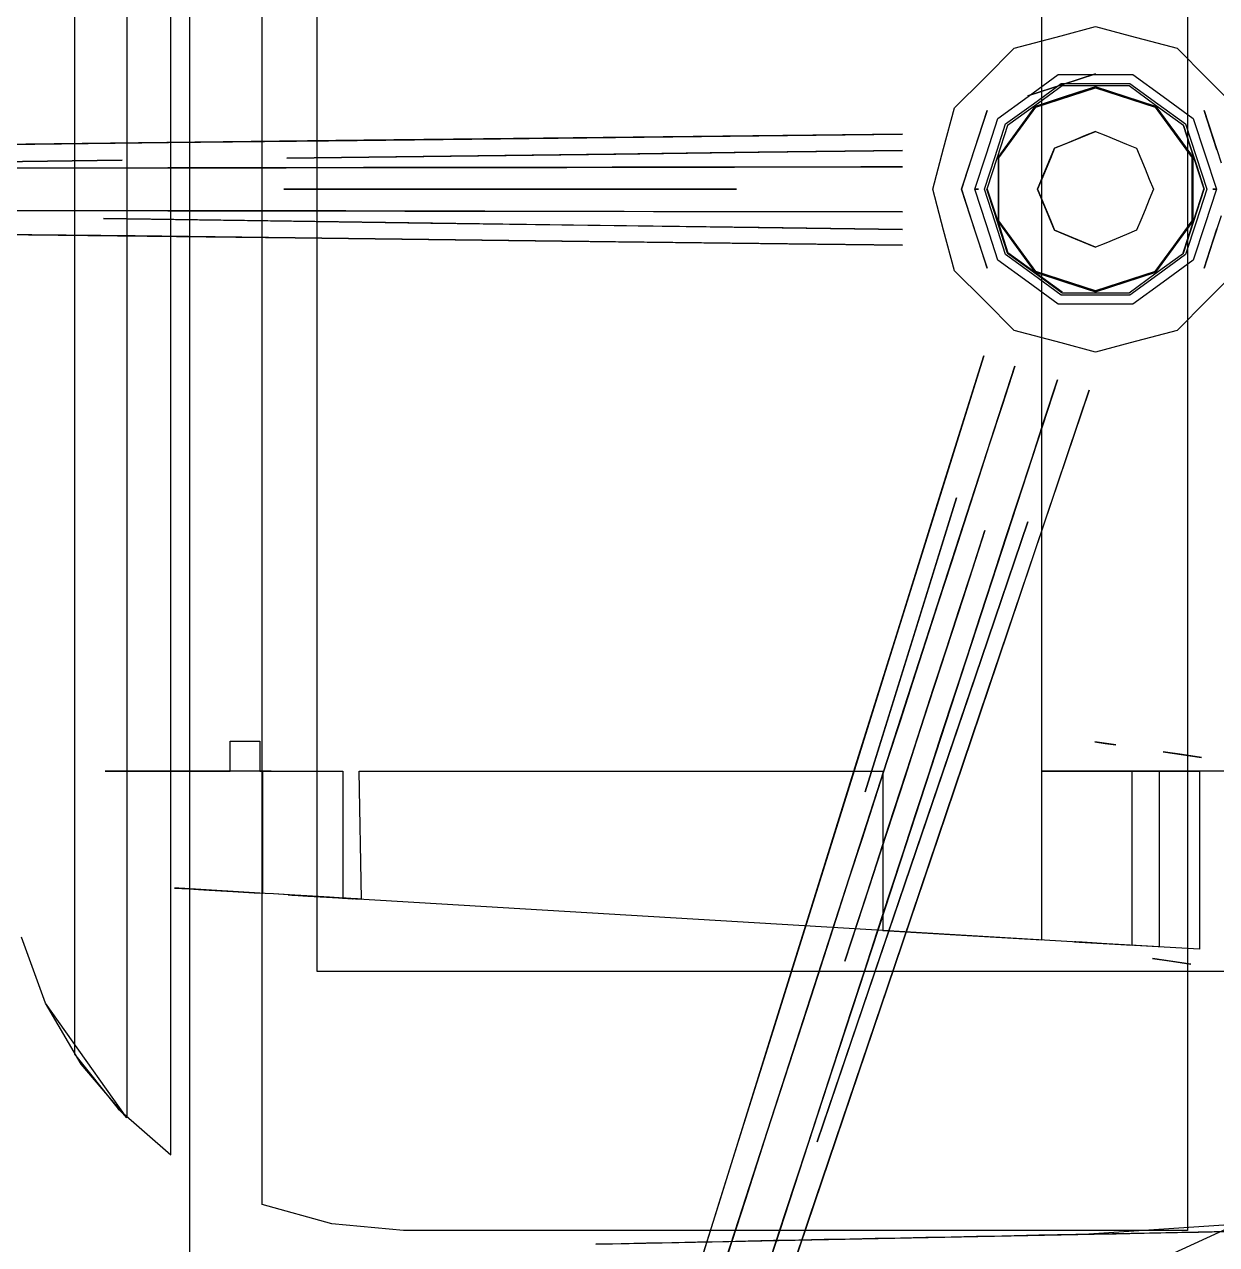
# Model space of a CAD drawing. Extents: x -28.2 to 24.3, y -24.8 to 12.4.
# Drawn here: x 6.4941 to 6.7804, y -4.8775 to -4.5845 of the extents above; entities that cross this region are included whole.
import ezdxf

# ---------------------------------------------------------------- set-up
doc = ezdxf.new("R2010")
doc.units = 0
doc.layers.add('FURNISHINGELEMENT', color=8, linetype='Continuous')

msp = doc.modelspace()

# ---------------------------------------------------------------- linework, layer by layer
at = {"layer": 'FURNISHINGELEMENT'}
for p, q in [((6.53384, -5.27408, 1.06), (6.53384, -3.77408, 1.06)), ((6.77338, -4.37408, 0.75345), (6.77338, -4.87408, 0.75345)), ((6.55121, -4.86781, 0.76509), (6.55121, -4.38035, 0.76509)), ((6.52931, -4.85594, 0.72178), (6.52931, -4.39222, 0.72178)), ((6.51874, -4.40115, 0.76016), (6.51874, -4.84701, 0.76016)), ((6.51874, -4.40115, 0.76016), (6.51874, -4.84701, 0.76016)), ((6.50611, -4.41638, 0.7155), (6.50611, -4.83178, 0.7155)), ((6.56443, -4.81188, 0.72343), (6.56443, -4.43625, 0.72343)), ((6.56443, -4.81188, 0.72343), (6.56443, -4.43625, 0.72343)), ((6.7384, -4.76383, 0.64022), (6.7384, -4.48438, 0.64022)), ((6.74305, -4.58719, 0.59041), (6.75134, -4.58497, 0.59041)), ((6.75134, -4.58497, 0.59041), (6.75963, -4.58719, 0.59041)), ((6.73179, -4.59021, 0.59041), (6.74305, -4.58719, 0.59041)), ((6.75963, -4.58719, 0.59041), (6.7709, -4.59021, 0.59041)), ((6.72463, -4.59737, 0.59041), (6.73179, -4.59021, 0.59041)), ((6.7709, -4.59021, 0.59041), (6.77805, -4.59737, 0.59041)), ((6.73513, -4.60177, 0.42756), (6.74238, -4.5965, 0.42756)), ((6.74238, -4.5965, 0.42756), (6.75134, -4.5965, 0.42756)), ((6.75134, -4.59637, 0.57418), (6.7432, -4.59902, 0.57418)), ((6.74393, -4.59878, 0.57418), (6.75134, -4.59637, 0.57418)), ((6.75134, -4.5965, 0.42756), (6.7603, -4.5965, 0.42756)), ((6.7603, -4.5965, 0.42756), (6.76755, -4.60177, 0.42756)), ((6.71747, -4.60453, 0.59041), (6.72463, -4.59737, 0.59041)), ((6.73506, -4.60166, 0.57418), (6.74393, -4.59878, 0.57418)), ((6.7432, -4.59902, 0.57418), (6.73506, -4.60166, 0.57418)), ((6.73642, -4.60354, 0.49876), (6.74309, -4.59869, 0.49876)), ((6.74328, -4.59926, 0.42756), (6.73675, -4.604, 0.42756)), ((6.73687, -4.60416, 0.49876), (6.75134, -4.59945, 0.49876)), ((6.75134, -4.59945, 0.5199), (6.73687, -4.60416, 0.5199)), ((6.75134, -4.59945, 0.5199), (6.73687, -4.60416, 0.5199)), ((6.73701, -4.60435, 0.561), (6.75134, -4.5997, 0.561)), ((6.74309, -4.59869, 0.49876), (6.75134, -4.59869, 0.49876)), ((6.75134, -4.59926, 0.42756), (6.74328, -4.59926, 0.42756)), ((6.7441, -4.6018, 0.5199), (6.75134, -4.59945, 0.5199)), ((6.75134, -4.59945, 0.49876), (6.74722, -4.60079, 0.49876)), ((6.75134, -4.59869, 0.49876), (6.75959, -4.59869, 0.49876)), ((6.75941, -4.59926, 0.42756), (6.75134, -4.59926, 0.42756)), ((6.76582, -4.60416, 0.5199), (6.75134, -4.59945, 0.5199)), ((6.75134, -4.5997, 0.561), (6.76568, -4.60435, 0.561)), ((6.76593, -4.604, 0.42756), (6.75941, -4.59926, 0.42756)), ((6.75959, -4.59869, 0.49876), (6.76627, -4.60354, 0.49876)), ((6.77805, -4.59737, 0.59041), (6.78521, -4.60453, 0.59041)), ((6.72788, -4.60704, 0.42756), (6.73513, -4.60177, 0.42756)), ((6.73687, -4.60416, 0.5199), (6.7441, -4.6018, 0.5199)), ((6.7431, -4.60213, 0.49876), (6.73687, -4.60416, 0.49876)), ((6.74722, -4.60079, 0.49876), (6.7431, -4.60213, 0.49876)), ((6.76755, -4.60177, 0.42756), (6.7748, -4.60704, 0.42756)), ((6.71486, -4.6143, 0.59041), (6.71747, -4.60453, 0.59041)), ((6.7253, -4.60516, 0.44873), (6.72222, -4.61462, 0.44873)), ((6.72329, -4.61135, 0.44873), (6.7253, -4.60516, 0.44873)), ((6.72792, -4.61647, 0.49876), (6.73687, -4.60416, 0.49876)), ((6.73687, -4.60416, 0.5199), (6.72792, -4.61647, 0.5199)), ((6.72815, -4.61655, 0.561), (6.73701, -4.60435, 0.561)), ((6.72974, -4.60839, 0.49876), (6.73642, -4.60354, 0.49876)), ((6.73675, -4.604, 0.42756), (6.73023, -4.60874, 0.42756)), ((6.73687, -4.60416, 0.49876), (6.73239, -4.61031, 0.49876)), ((6.76568, -4.60435, 0.561), (6.77454, -4.61655, 0.561)), ((6.76582, -4.60416, 0.5199), (6.77029, -4.61031, 0.5199)), ((6.77477, -4.61647, 0.5199), (6.76582, -4.60416, 0.5199)), ((6.77477, -4.61647, 0.5199), (6.76582, -4.60416, 0.5199)), ((6.77246, -4.60874, 0.42756), (6.76593, -4.604, 0.42756)), ((6.76627, -4.60354, 0.49876), (6.77294, -4.60839, 0.49876)), ((6.78046, -4.61462, 0.44873), (6.77739, -4.60516, 0.44873)), ((6.77739, -4.60516, 0.44873), (6.7794, -4.61135, 0.44873)), ((6.72511, -4.61556, 0.42756), (6.72788, -4.60704, 0.42756)), ((6.72719, -4.61623, 0.49876), (6.72974, -4.60839, 0.49876)), ((6.77294, -4.60839, 0.49876), (6.77549, -4.61623, 0.49876)), ((6.7748, -4.60704, 0.42756), (6.77757, -4.61556, 0.42756)), ((6.63604, -4.61163, 0.44736), (6.67049, -4.61123, 0.4559)), ((6.70494, -4.61084, 0.46445), (6.64028, -4.61158, 0.44841)), ((6.67049, -4.61123, 0.4559), (6.70494, -4.61084, 0.46445)), ((6.72122, -4.61771, 0.44873), (6.72329, -4.61135, 0.44873)), ((6.73023, -4.60874, 0.42756), (6.72774, -4.61641, 0.42756)), ((6.73239, -4.61031, 0.49876), (6.72792, -4.61647, 0.49876)), ((6.7415, -4.61423, 0.5199), (6.75134, -4.61016, 0.5199)), ((6.74888, -4.61118, 0.5199), (6.74642, -4.6122, 0.5199)), ((6.74778, -4.61163, 0.5599), (6.75134, -4.61016, 0.5599)), ((6.75134, -4.61016, 0.5199), (6.74888, -4.61118, 0.5199)), ((6.75134, -4.61016, 0.5599), (6.7538, -4.61118, 0.5599)), ((6.7538, -4.61118, 0.5599), (6.75627, -4.6122, 0.5599)), ((6.77029, -4.61031, 0.5199), (6.77477, -4.61647, 0.5199)), ((6.77495, -4.61641, 0.44385), (6.77246, -4.60874, 0.44385)), ((6.77246, -4.60874, 0.44385), (6.774, -4.61349, 0.44385)), ((6.77495, -4.61641, 0.42756), (6.77246, -4.60874, 0.42756)), ((6.7794, -4.61135, 0.44873), (6.78147, -4.61771, 0.44873)), ((6.49448, -4.61324, 0.41225), (6.45391, -4.6137, 0.40219)), ((6.49024, -4.61329, 0.4112), (6.52869, -4.61285, 0.42073)), ((6.53505, -4.61278, 0.42231), (6.49448, -4.61324, 0.41225)), ((6.52869, -4.61285, 0.42073), (6.56714, -4.61241, 0.43027)), ((6.57562, -4.61231, 0.43237), (6.53505, -4.61278, 0.42231)), ((6.56714, -4.61241, 0.43027), (6.60159, -4.61202, 0.43881)), ((6.64028, -4.61158, 0.44841), (6.57562, -4.61231, 0.43237)), ((6.60159, -4.61202, 0.43881), (6.63604, -4.61163, 0.44736)), ((6.71224, -4.62408, 0.59041), (6.71486, -4.6143, 0.59041)), ((6.73742, -4.62408, 0.5199), (6.7415, -4.61423, 0.5199)), ((6.7415, -4.61423, 0.5199), (6.74048, -4.6167, 0.5199)), ((6.74048, -4.6167, 0.5599), (6.7415, -4.61423, 0.5599)), ((6.7415, -4.61423, 0.5599), (6.74464, -4.61293, 0.5599)), ((6.74396, -4.61321, 0.5199), (6.7415, -4.61423, 0.5199)), ((6.74642, -4.6122, 0.5199), (6.74396, -4.61321, 0.5199)), ((6.74464, -4.61293, 0.5599), (6.74778, -4.61163, 0.5599)), ((6.75627, -4.6122, 0.5599), (6.75873, -4.61321, 0.5599)), ((6.75873, -4.61321, 0.5599), (6.76119, -4.61423, 0.5599)), ((6.76119, -4.61423, 0.5599), (6.76221, -4.6167, 0.5599)), ((6.774, -4.61349, 0.44385), (6.77555, -4.61825, 0.44385)), ((6.47808, -4.61761, 0.39477), (6.5176, -4.61711, 0.40371)), ((6.5176, -4.61711, 0.40371), (6.47852, -4.6176, 0.39487)), ((6.5964, -4.61612, 0.42154), (6.55711, -4.61661, 0.41265)), ((6.55711, -4.61661, 0.41265), (6.59662, -4.61612, 0.42159)), ((6.63569, -4.61563, 0.43043), (6.5964, -4.61612, 0.42154)), ((6.59662, -4.61612, 0.42159), (6.63613, -4.61562, 0.43053)), ((6.67032, -4.61519, 0.43827), (6.63569, -4.61563, 0.43043)), ((6.63613, -4.61562, 0.43053), (6.67054, -4.61519, 0.43832)), ((6.70494, -4.61476, 0.4461), (6.67032, -4.61519, 0.43827)), ((6.67054, -4.61519, 0.43832), (6.70494, -4.61476, 0.4461)), ((6.72222, -4.61462, 0.44873), (6.71915, -4.62408, 0.44873)), ((6.72234, -4.62408, 0.42756), (6.72511, -4.61556, 0.42756)), ((6.72464, -4.62408, 0.49876), (6.72719, -4.61623, 0.49876)), ((6.72774, -4.61641, 0.42756), (6.72524, -4.62408, 0.42756)), ((6.72792, -4.61647, 0.5199), (6.72792, -4.63169, 0.5199)), ((6.72815, -4.63162, 0.561), (6.72815, -4.61655, 0.561)), ((6.74048, -4.6167, 0.5199), (6.73946, -4.61916, 0.5199)), ((6.73946, -4.61916, 0.5599), (6.74048, -4.6167, 0.5599)), ((6.76221, -4.6167, 0.5599), (6.76323, -4.61916, 0.5599)), ((6.77454, -4.61655, 0.561), (6.77454, -4.63162, 0.561)), ((6.77454, -4.62408, 0.561), (6.77454, -4.61655, 0.561)), ((6.77454, -4.61655, 0.561), (6.77454, -4.63162, 0.561)), ((6.77477, -4.63169, 0.5199), (6.77477, -4.61647, 0.5199)), ((6.77744, -4.62408, 0.44385), (6.77495, -4.61641, 0.44385)), ((6.77744, -4.62408, 0.42756), (6.77495, -4.61641, 0.42756)), ((6.77549, -4.61623, 0.49876), (6.77804, -4.62408, 0.49876)), ((6.77757, -4.61556, 0.42756), (6.78034, -4.62408, 0.42756)), ((6.49438, -4.61899, 0.43117), (6.4773, -4.61902, 0.42642)), ((6.48952, -4.619, 0.42982), (6.55694, -4.61891, 0.44853)), ((6.51147, -4.61897, 0.43591), (6.49438, -4.61899, 0.43117)), ((6.52856, -4.61895, 0.44065), (6.51147, -4.61897, 0.43591)), ((6.54565, -4.61892, 0.4454), (6.52856, -4.61895, 0.44065)), ((6.5556, -4.61891, 0.44816), (6.54565, -4.61892, 0.4454)), ((6.56556, -4.6189, 0.45093), (6.5556, -4.61891, 0.44816)), ((6.55694, -4.61891, 0.44853), (6.62437, -4.61882, 0.46725)), ((6.57552, -4.61888, 0.45369), (6.56556, -4.6189, 0.45093)), ((6.58547, -4.61887, 0.45645), (6.57552, -4.61888, 0.45369)), ((6.59543, -4.61885, 0.45922), (6.58547, -4.61887, 0.45645)), ((6.60538, -4.61884, 0.46198), (6.59543, -4.61885, 0.45922)), ((6.61534, -4.61883, 0.46474), (6.60538, -4.61884, 0.46198)), ((6.6253, -4.61881, 0.46751), (6.61534, -4.61883, 0.46474)), ((6.62437, -4.61882, 0.46725), (6.66466, -4.61876, 0.47843)), ((6.63525, -4.6188, 0.47027), (6.6253, -4.61881, 0.46751)), ((6.64521, -4.61879, 0.47303), (6.63525, -4.6188, 0.47027)), ((6.65516, -4.61877, 0.4758), (6.64521, -4.61879, 0.47303)), ((6.66512, -4.61876, 0.47856), (6.65516, -4.61877, 0.4758)), ((6.66466, -4.61876, 0.47843), (6.70494, -4.6187, 0.48962)), ((6.67508, -4.61875, 0.48132), (6.66512, -4.61876, 0.47856)), ((6.68503, -4.61873, 0.48409), (6.67508, -4.61875, 0.48132)), ((6.69499, -4.61872, 0.48685), (6.68503, -4.61873, 0.48409)), ((6.70494, -4.6187, 0.48962), (6.69499, -4.61872, 0.48685)), ((6.71915, -4.62408, 0.44873), (6.72122, -4.61771, 0.44873)), ((6.73946, -4.61916, 0.5199), (6.73844, -4.62162, 0.5199)), ((6.73844, -4.62162, 0.5599), (6.73946, -4.61916, 0.5599)), ((6.76323, -4.61916, 0.5599), (6.76425, -4.62162, 0.5599)), ((6.77555, -4.61825, 0.44385), (6.77744, -4.62408, 0.44385)), ((6.73844, -4.62162, 0.5199), (6.73742, -4.62408, 0.5199)), ((6.73742, -4.62408, 0.5599), (6.73844, -4.62162, 0.5599)), ((6.76425, -4.62162, 0.5599), (6.76527, -4.62408, 0.5599)), ((6.55639, -4.62408, 0.44851), (6.57362, -4.62408, 0.4533)), ((6.56567, -4.62408, 0.45109), (6.55639, -4.62408, 0.44851)), ((6.57496, -4.62408, 0.45368), (6.56567, -4.62408, 0.45109)), ((6.57362, -4.62408, 0.4533), (6.59085, -4.62408, 0.4581)), ((6.58424, -4.62408, 0.45626), (6.57496, -4.62408, 0.45368)), ((6.59353, -4.62408, 0.45885), (6.58424, -4.62408, 0.45626)), ((6.59085, -4.62408, 0.4581), (6.60808, -4.62408, 0.4629)), ((6.60281, -4.62408, 0.46143), (6.59353, -4.62408, 0.45885)), ((6.6121, -4.62408, 0.46402), (6.60281, -4.62408, 0.46143)), ((6.60808, -4.62408, 0.4629), (6.62531, -4.62408, 0.4677)), ((6.62138, -4.62408, 0.4666), (6.6121, -4.62408, 0.46402)), ((6.63067, -4.62408, 0.46919), (6.62138, -4.62408, 0.4666)), ((6.62531, -4.62408, 0.4677), (6.63527, -4.62408, 0.47047)), ((6.6479, -4.62408, 0.47398), (6.63067, -4.62408, 0.46919)), ((6.63527, -4.62408, 0.47047), (6.64522, -4.62408, 0.47324)), ((6.64522, -4.62408, 0.47324), (6.65517, -4.62408, 0.47601)), ((6.66513, -4.62408, 0.47878), (6.6479, -4.62408, 0.47398)), ((6.65517, -4.62408, 0.47601), (6.66513, -4.62408, 0.47878)), ((6.71486, -4.63386, 0.59041), (6.71224, -4.62408, 0.59041)), ((6.71915, -4.62408, 0.44873), (6.72222, -4.63354, 0.44873)), ((6.72122, -4.63045, 0.44873), (6.71915, -4.62408, 0.44873)), ((6.72511, -4.6326, 0.42756), (6.72234, -4.62408, 0.42756)), ((6.72234, -4.62408, 0.39405), (6.72288, -4.62408, 0.39277)), ((6.72322, -4.62408, 0.39193), (6.72234, -4.62408, 0.39405)), ((6.72288, -4.62408, 0.39277), (6.72322, -4.62408, 0.39193)), ((6.72719, -4.63193, 0.49876), (6.72464, -4.62408, 0.49876)), ((6.72714, -4.62991, 0.44385), (6.72524, -4.62408, 0.44385)), ((6.72524, -4.62408, 0.44385), (6.72774, -4.63175, 0.44385)), ((6.72524, -4.62408, 0.42756), (6.72774, -4.63175, 0.42756)), ((6.72534, -4.62408, 0.39105), (6.72783, -4.63172, 0.39105)), ((6.73031, -4.63936, 0.39105), (6.72534, -4.62408, 0.39105)), ((6.73844, -4.62654, 0.5599), (6.73742, -4.62408, 0.5599)), ((6.7415, -4.63393, 0.5199), (6.73742, -4.62408, 0.5199)), ((6.73742, -4.62408, 0.5199), (6.73844, -4.62654, 0.5199)), ((6.76527, -4.62408, 0.5599), (6.76425, -4.62654, 0.5599)), ((6.77734, -4.62408, 0.39105), (6.77238, -4.63936, 0.39105)), ((6.77454, -4.63162, 0.561), (6.77454, -4.62408, 0.561)), ((6.77486, -4.63172, 0.39105), (6.77734, -4.62408, 0.39105)), ((6.77495, -4.63175, 0.42756), (6.77744, -4.62408, 0.42756)), ((6.77804, -4.62408, 0.49876), (6.77549, -4.63193, 0.49876)), ((6.78034, -4.62408, 0.42756), (6.77757, -4.6326, 0.42756)), ((6.77981, -4.62408, 0.39277), (6.77946, -4.62408, 0.39193)), ((6.77946, -4.62408, 0.39193), (6.78034, -4.62408, 0.39405)), ((6.78034, -4.62408, 0.39405), (6.77981, -4.62408, 0.39277)), ((6.73946, -4.629, 0.5599), (6.73844, -4.62654, 0.5599)), ((6.73844, -4.62654, 0.5199), (6.73946, -4.629, 0.5199)), ((6.74048, -4.63147, 0.5599), (6.73946, -4.629, 0.5599)), ((6.73946, -4.629, 0.5199), (6.74048, -4.63147, 0.5199)), ((6.76323, -4.629, 0.5599), (6.76221, -4.63147, 0.5599)), ((6.76425, -4.62654, 0.5599), (6.76323, -4.629, 0.5599)), ((6.4773, -4.62915, 0.42642), (6.49438, -4.62917, 0.43117)), ((6.4773, -4.62915, 0.42642), (6.49438, -4.62917, 0.43117)), ((6.5307, -4.62922, 0.44125), (6.49012, -4.62916, 0.42998)), ((6.5307, -4.62922, 0.44125), (6.49012, -4.62916, 0.42998)), ((6.49438, -4.62917, 0.43117), (6.51147, -4.62919, 0.43591)), ((6.49438, -4.62917, 0.43117), (6.51147, -4.62919, 0.43591)), ((6.51147, -4.62919, 0.43591), (6.52856, -4.62922, 0.44065)), ((6.51147, -4.62919, 0.43591), (6.52856, -4.62922, 0.44065)), ((6.51311, -4.63111, 0.4025), (6.54772, -4.63158, 0.41026)), ((6.54696, -4.63157, 0.41009), (6.51311, -4.63111, 0.4025)), ((6.52856, -4.62922, 0.44065), (6.54565, -4.62924, 0.4454)), ((6.52856, -4.62922, 0.44065), (6.54565, -4.62924, 0.4454)), ((6.57129, -4.62927, 0.45252), (6.5307, -4.62922, 0.44125)), ((6.57129, -4.62927, 0.45252), (6.5307, -4.62922, 0.44125)), ((6.54565, -4.62924, 0.4454), (6.5556, -4.62925, 0.44816)), ((6.54565, -4.62924, 0.4454), (6.5556, -4.62925, 0.44816)), ((6.58646, -4.63211, 0.41895), (6.54696, -4.63157, 0.41009)), ((6.54772, -4.63158, 0.41026), (6.59172, -4.63219, 0.42014)), ((6.5556, -4.62925, 0.44816), (6.56556, -4.62927, 0.45093)), ((6.5556, -4.62925, 0.44816), (6.56556, -4.62927, 0.45093)), ((6.56556, -4.62927, 0.45093), (6.57552, -4.62928, 0.45369)), ((6.56556, -4.62927, 0.45093), (6.57552, -4.62928, 0.45369)), ((6.63812, -4.62937, 0.47107), (6.57129, -4.62927, 0.45252)), ((6.63812, -4.62937, 0.47107), (6.57129, -4.62927, 0.45252)), ((6.57552, -4.62928, 0.45369), (6.58547, -4.62929, 0.45645)), ((6.57552, -4.62928, 0.45369), (6.58547, -4.62929, 0.45645)), ((6.58547, -4.62929, 0.45645), (6.59543, -4.62931, 0.45922)), ((6.58547, -4.62929, 0.45645), (6.59543, -4.62931, 0.45922)), ((6.59543, -4.62931, 0.45922), (6.60538, -4.62932, 0.46198)), ((6.59543, -4.62931, 0.45922), (6.60538, -4.62932, 0.46198)), ((6.60538, -4.62932, 0.46198), (6.61534, -4.62933, 0.46474)), ((6.60538, -4.62932, 0.46198), (6.61534, -4.62933, 0.46474)), ((6.61534, -4.62933, 0.46474), (6.6253, -4.62935, 0.46751)), ((6.61534, -4.62933, 0.46474), (6.6253, -4.62935, 0.46751)), ((6.6253, -4.62935, 0.46751), (6.63525, -4.62936, 0.47027)), ((6.6253, -4.62935, 0.46751), (6.63525, -4.62936, 0.47027)), ((6.63525, -4.62936, 0.47027), (6.64521, -4.62938, 0.47303)), ((6.63525, -4.62936, 0.47027), (6.64521, -4.62938, 0.47303)), ((6.70494, -4.62946, 0.48962), (6.63812, -4.62937, 0.47107)), ((6.70494, -4.62946, 0.48962), (6.63812, -4.62937, 0.47107)), ((6.64521, -4.62938, 0.47303), (6.65516, -4.62939, 0.4758)), ((6.64521, -4.62938, 0.47303), (6.65516, -4.62939, 0.4758)), ((6.65516, -4.62939, 0.4758), (6.66512, -4.6294, 0.47856)), ((6.65516, -4.62939, 0.4758), (6.66512, -4.6294, 0.47856)), ((6.66512, -4.6294, 0.47856), (6.67508, -4.62942, 0.48132)), ((6.66512, -4.6294, 0.47856), (6.67508, -4.62942, 0.48132)), ((6.67508, -4.62942, 0.48132), (6.68503, -4.62943, 0.48409)), ((6.67508, -4.62942, 0.48132), (6.68503, -4.62943, 0.48409)), ((6.68503, -4.62943, 0.48409), (6.69499, -4.62944, 0.48685)), ((6.68503, -4.62943, 0.48409), (6.69499, -4.62944, 0.48685)), ((6.69499, -4.62944, 0.48685), (6.70494, -4.62946, 0.48962)), ((6.69499, -4.62944, 0.48685), (6.70494, -4.62946, 0.48962)), ((6.72329, -4.63681, 0.44873), (6.72122, -4.63045, 0.44873)), ((6.72868, -4.63467, 0.44385), (6.72714, -4.62991, 0.44385)), ((6.72974, -4.63977, 0.49876), (6.72719, -4.63193, 0.49876)), ((6.72774, -4.63175, 0.44385), (6.73023, -4.63942, 0.44385)), ((6.72774, -4.63175, 0.42756), (6.73023, -4.63942, 0.42756)), ((6.72783, -4.63172, 0.39105), (6.73031, -4.63936, 0.39105)), ((6.72792, -4.63169, 0.5199), (6.73687, -4.64401, 0.5199)), ((6.73239, -4.63785, 0.5199), (6.72792, -4.63169, 0.5199)), ((6.72792, -4.63169, 0.49876), (6.73239, -4.63785, 0.49876)), ((6.73687, -4.64401, 0.49876), (6.72792, -4.63169, 0.49876)), ((6.72792, -4.63169, 0.5199), (6.73687, -4.64401, 0.5199)), ((6.73701, -4.64381, 0.561), (6.72815, -4.63162, 0.561)), ((6.7415, -4.63393, 0.5599), (6.74048, -4.63147, 0.5599)), ((6.74048, -4.63147, 0.5199), (6.7415, -4.63393, 0.5199)), ((6.76221, -4.63147, 0.5599), (6.76119, -4.63393, 0.5599)), ((6.77454, -4.63162, 0.561), (6.76568, -4.64381, 0.561)), ((6.77454, -4.63162, 0.561), (6.76568, -4.64381, 0.561)), ((6.76582, -4.64401, 0.5199), (6.77477, -4.63169, 0.5199)), ((6.77011, -4.63771, 0.561), (6.77454, -4.63162, 0.561)), ((6.77238, -4.63936, 0.39105), (6.77486, -4.63172, 0.39105)), ((6.77246, -4.63942, 0.42756), (6.77495, -4.63175, 0.42756)), ((6.77549, -4.63193, 0.49876), (6.77294, -4.63977, 0.49876)), ((6.78147, -4.63045, 0.44873), (6.7794, -4.63681, 0.44873)), ((6.45424, -4.63449, 0.40217), (6.49512, -4.63499, 0.41223)), ((6.52069, -4.63529, 0.41852), (6.48223, -4.63483, 0.40906)), ((6.49512, -4.63499, 0.41223), (6.55915, -4.63575, 0.42799)), ((6.62595, -4.63265, 0.42782), (6.58646, -4.63211, 0.41895)), ((6.59172, -4.63219, 0.42014), (6.63572, -4.63279, 0.43001)), ((6.67052, -4.63326, 0.43782), (6.62595, -4.63265, 0.42782)), ((6.63572, -4.63279, 0.43001), (6.67033, -4.63326, 0.43777)), ((6.67033, -4.63326, 0.43777), (6.70494, -4.63373, 0.44554)), ((6.70494, -4.63373, 0.44554), (6.67052, -4.63326, 0.43782)), ((6.71747, -4.64364, 0.59041), (6.71486, -4.63386, 0.59041)), ((6.72222, -4.63354, 0.44873), (6.7253, -4.643, 0.44873)), ((6.72788, -4.64113, 0.42756), (6.72511, -4.6326, 0.42756)), ((6.73023, -4.63942, 0.44385), (6.72868, -4.63467, 0.44385)), ((6.74396, -4.63495, 0.5599), (6.7415, -4.63393, 0.5599)), ((6.75134, -4.63801, 0.5199), (6.7415, -4.63393, 0.5199)), ((6.7415, -4.63393, 0.5199), (6.74396, -4.63495, 0.5199)), ((6.74642, -4.63597, 0.5599), (6.74396, -4.63495, 0.5599)), ((6.74396, -4.63495, 0.5199), (6.74642, -4.63597, 0.5199)), ((6.75873, -4.63495, 0.5599), (6.75627, -4.63597, 0.5599)), ((6.76119, -4.63393, 0.5599), (6.75873, -4.63495, 0.5599)), ((6.77757, -4.6326, 0.42756), (6.7748, -4.64113, 0.42756)), ((6.77739, -4.643, 0.44873), (6.78046, -4.63354, 0.44873)), ((6.55915, -4.63575, 0.42799), (6.52069, -4.63529, 0.41852)), ((6.59761, -4.63622, 0.43745), (6.55915, -4.63575, 0.42799)), ((6.55915, -4.63575, 0.42799), (6.62317, -4.63652, 0.44374)), ((6.63607, -4.63668, 0.44691), (6.59761, -4.63622, 0.43745)), ((6.62317, -4.63652, 0.44374), (6.66406, -4.63701, 0.4538)), ((6.67051, -4.63709, 0.45539), (6.63607, -4.63668, 0.44691)), ((6.66406, -4.63701, 0.4538), (6.70494, -4.63751, 0.46386)), ((6.70494, -4.63751, 0.46386), (6.67051, -4.63709, 0.45539)), ((6.7253, -4.643, 0.44873), (6.72329, -4.63681, 0.44873)), ((6.73687, -4.64401, 0.5199), (6.73239, -4.63785, 0.5199)), ((6.73239, -4.63785, 0.49876), (6.73687, -4.64401, 0.49876)), ((6.74888, -4.63699, 0.5599), (6.74642, -4.63597, 0.5599)), ((6.74642, -4.63597, 0.5199), (6.74956, -4.63727, 0.5199)), ((6.75134, -4.63801, 0.5599), (6.74888, -4.63699, 0.5599)), ((6.74956, -4.63727, 0.5199), (6.75134, -4.63801, 0.5199)), ((6.7538, -4.63699, 0.5599), (6.75134, -4.63801, 0.5599)), ((6.75627, -4.63597, 0.5599), (6.7538, -4.63699, 0.5599)), ((6.76568, -4.64381, 0.561), (6.77011, -4.63771, 0.561)), ((6.7794, -4.63681, 0.44873), (6.77739, -4.643, 0.44873)), ((6.73642, -4.64462, 0.49876), (6.72974, -4.63977, 0.49876)), ((6.73023, -4.63942, 0.42756), (6.73675, -4.64416, 0.42756)), ((6.74331, -4.64881, 0.39105), (6.73031, -4.63936, 0.39105)), ((6.73031, -4.63936, 0.39105), (6.73681, -4.64409, 0.39105)), ((6.76593, -4.64416, 0.42756), (6.77246, -4.63942, 0.42756)), ((6.77294, -4.63977, 0.49876), (6.76627, -4.64462, 0.49876)), ((6.72463, -4.65079, 0.59041), (6.71747, -4.64364, 0.59041)), ((6.73513, -4.64639, 0.42756), (6.72788, -4.64113, 0.42756)), ((6.7748, -4.64113, 0.42756), (6.76755, -4.64639, 0.42756)), ((6.78521, -4.64364, 0.59041), (6.77805, -4.65079, 0.59041)), ((6.74238, -4.65166, 0.42756), (6.73513, -4.64639, 0.42756)), ((6.74309, -4.64947, 0.49876), (6.73642, -4.64462, 0.49876)), ((6.73675, -4.64416, 0.42756), (6.74328, -4.6489, 0.42756)), ((6.73681, -4.64409, 0.39105), (6.74331, -4.64881, 0.39105)), ((6.7431, -4.64603, 0.5199), (6.73687, -4.64401, 0.5199)), ((6.73687, -4.64401, 0.5199), (6.75134, -4.64871, 0.5199)), ((6.75134, -4.64871, 0.49876), (6.73687, -4.64401, 0.49876)), ((6.73687, -4.64401, 0.49876), (6.7441, -4.64636, 0.49876)), ((6.73687, -4.64401, 0.5199), (6.75134, -4.64871, 0.5199)), ((6.73701, -4.64381, 0.561), (6.74482, -4.64635, 0.561)), ((6.75134, -4.64847, 0.561), (6.73701, -4.64381, 0.561)), ((6.75134, -4.64847, 0.561), (6.73701, -4.64381, 0.561)), ((6.74722, -4.64737, 0.5199), (6.7431, -4.64603, 0.5199)), ((6.7441, -4.64636, 0.49876), (6.75134, -4.64871, 0.49876)), ((6.74482, -4.64635, 0.561), (6.75134, -4.64847, 0.561)), ((6.76568, -4.64381, 0.561), (6.75134, -4.64847, 0.561)), ((6.75134, -4.64871, 0.5199), (6.76582, -4.64401, 0.5199)), ((6.75941, -4.6489, 0.42756), (6.76593, -4.64416, 0.42756)), ((6.76627, -4.64462, 0.49876), (6.75959, -4.64947, 0.49876)), ((6.76755, -4.64639, 0.42756), (6.7603, -4.65166, 0.42756)), ((6.75134, -4.64947, 0.49876), (6.74309, -4.64947, 0.49876)), ((6.74328, -4.6489, 0.42756), (6.75134, -4.6489, 0.42756)), ((6.75134, -4.64871, 0.5199), (6.74722, -4.64737, 0.5199)), ((6.75134, -4.6489, 0.42756), (6.75941, -4.6489, 0.42756)), ((6.75959, -4.64947, 0.49876), (6.75134, -4.64947, 0.49876)), ((6.73179, -4.65795, 0.59041), (6.72463, -4.65079, 0.59041)), ((6.75134, -4.65166, 0.42756), (6.74238, -4.65166, 0.42756)), ((6.7603, -4.65166, 0.42756), (6.75134, -4.65166, 0.42756)), ((6.77805, -4.65079, 0.59041), (6.7709, -4.65795, 0.59041)), ((6.74305, -4.66097, 0.59041), (6.73179, -4.65795, 0.59041)), ((6.7709, -4.65795, 0.59041), (6.75963, -4.66097, 0.59041)), ((6.75134, -4.66319, 0.59041), (6.74305, -4.66097, 0.59041)), ((6.75963, -4.66097, 0.59041), (6.75134, -4.66319, 0.59041)), ((6.72447, -4.66408, 0.46445), (6.70519, -4.7258, 0.44841)), ((6.71419, -4.69696, 0.4559), (6.72447, -4.66408, 0.46445)), ((6.71955, -4.70484, 0.47843), (6.73195, -4.66651, 0.48962)), ((6.73195, -4.66651, 0.48962), (6.72888, -4.67598, 0.48685)), ((6.74217, -4.66983, 0.48962), (6.72144, -4.73336, 0.47107)), ((6.74217, -4.66983, 0.48962), (6.72144, -4.73336, 0.47107)), ((6.74217, -4.66983, 0.48962), (6.72144, -4.73336, 0.47107)), ((6.73908, -4.67929, 0.48685), (6.74217, -4.66983, 0.48962)), ((6.73908, -4.67929, 0.48685), (6.74217, -4.66983, 0.48962)), ((6.73908, -4.67929, 0.48685), (6.74217, -4.66983, 0.48962)), ((6.73673, -4.71105, 0.4538), (6.74983, -4.67232, 0.46386)), ((6.74983, -4.67232, 0.46386), (6.73879, -4.70494, 0.45539)), ((6.72888, -4.67598, 0.48685), (6.72582, -4.68545, 0.48409)), ((6.736, -4.68876, 0.48409), (6.73908, -4.67929, 0.48685)), ((6.736, -4.68876, 0.48409), (6.73908, -4.67929, 0.48685)), ((6.736, -4.68876, 0.48409), (6.73908, -4.67929, 0.48685)), ((6.72582, -4.68545, 0.48409), (6.72276, -4.69493, 0.48132)), ((6.73291, -4.69822, 0.48132), (6.736, -4.68876, 0.48409)), ((6.73291, -4.69822, 0.48132), (6.736, -4.68876, 0.48409)), ((6.73291, -4.69822, 0.48132), (6.736, -4.68876, 0.48409)), ((6.72276, -4.69493, 0.48132), (6.71969, -4.7044, 0.47856)), ((6.70392, -4.72985, 0.44736), (6.71419, -4.69696, 0.4559)), ((6.71797, -4.69814, 0.43832), (6.70762, -4.73142, 0.43043)), ((6.70775, -4.731, 0.43053), (6.71797, -4.69814, 0.43832)), ((6.72982, -4.70769, 0.47856), (6.73291, -4.69822, 0.48132)), ((6.72982, -4.70769, 0.47856), (6.73291, -4.69822, 0.48132)), ((6.72982, -4.70769, 0.47856), (6.73291, -4.69822, 0.48132)), ((6.70715, -4.74318, 0.46725), (6.71955, -4.70484, 0.47843)), ((6.71969, -4.7044, 0.47856), (6.71663, -4.71387, 0.4758)), ((6.73509, -4.70392, 0.43777), (6.7208, -4.74594, 0.42782)), ((6.72395, -4.7367, 0.43001), (6.73509, -4.70392, 0.43777)), ((6.73879, -4.70494, 0.45539), (6.72776, -4.73756, 0.44691)), ((6.72476, -4.70604, 0.47878), (6.71943, -4.72242, 0.47398)), ((6.72168, -4.7155, 0.47601), (6.72476, -4.70604, 0.47878)), ((6.72673, -4.71715, 0.4758), (6.72982, -4.70769, 0.47856)), ((6.72673, -4.71715, 0.4758), (6.72982, -4.70769, 0.47856)), ((6.72673, -4.71715, 0.4758), (6.72982, -4.70769, 0.47856)), ((6.72363, -4.74978, 0.44374), (6.73673, -4.71105, 0.4538)), ((6.71663, -4.71387, 0.4758), (6.71357, -4.72334, 0.47303)), ((6.7186, -4.72497, 0.47324), (6.72168, -4.7155, 0.47601)), ((6.72364, -4.72662, 0.47303), (6.72673, -4.71715, 0.4758)), ((6.72364, -4.72662, 0.47303), (6.72673, -4.71715, 0.4758)), ((6.72364, -4.72662, 0.47303), (6.72673, -4.71715, 0.4758)), ((6.71943, -4.72242, 0.47398), (6.71411, -4.73881, 0.46919)), ((6.70519, -4.7258, 0.44841), (6.68591, -4.78753, 0.43237)), ((6.71357, -4.72334, 0.47303), (6.7105, -4.73282, 0.47027)), ((6.71553, -4.73444, 0.47047), (6.7186, -4.72497, 0.47324)), ((6.72055, -4.73608, 0.47027), (6.72364, -4.72662, 0.47303)), ((6.72055, -4.73608, 0.47027), (6.72364, -4.72662, 0.47303)), ((6.72055, -4.73608, 0.47027), (6.72364, -4.72662, 0.47303)), ((6.69365, -4.76274, 0.43881), (6.70392, -4.72985, 0.44736)), ((6.69601, -4.76873, 0.42159), (6.70775, -4.731, 0.43053)), ((6.70762, -4.73142, 0.43043), (6.69601, -4.76873, 0.42159)), ((6.72144, -4.73336, 0.47107), (6.7007, -4.79689, 0.45252)), ((6.72144, -4.73336, 0.47107), (6.7007, -4.79689, 0.45252)), ((6.72144, -4.73336, 0.47107), (6.7007, -4.79689, 0.45252)), ((6.7105, -4.73282, 0.47027), (6.70744, -4.74229, 0.46751)), ((6.71245, -4.7439, 0.4677), (6.71553, -4.73444, 0.47047)), ((6.70978, -4.77836, 0.42014), (6.72395, -4.7367, 0.43001)), ((6.71746, -4.74555, 0.46751), (6.72055, -4.73608, 0.47027)), ((6.71746, -4.74555, 0.46751), (6.72055, -4.73608, 0.47027)), ((6.71746, -4.74555, 0.46751), (6.72055, -4.73608, 0.47027)), ((6.71411, -4.73881, 0.46919), (6.71124, -4.74764, 0.4666)), ((6.72776, -4.73756, 0.44691), (6.71543, -4.774, 0.43745)), ((6.68641, -4.80733, 0.44853), (6.70715, -4.74318, 0.46725)), ((6.70744, -4.74229, 0.46751), (6.70438, -4.75176, 0.46474)), ((6.70713, -4.76029, 0.4629), (6.71245, -4.7439, 0.4677)), ((6.7208, -4.74594, 0.42782), (6.70809, -4.78334, 0.41895)), ((6.71437, -4.75501, 0.46474), (6.71746, -4.74555, 0.46751)), ((6.71437, -4.75501, 0.46474), (6.71746, -4.74555, 0.46751)), ((6.71437, -4.75501, 0.46474), (6.71746, -4.74555, 0.46751)), ((6.71124, -4.74764, 0.4666), (6.70837, -4.75647, 0.46402)), ((6.70438, -4.75176, 0.46474), (6.70131, -4.76124, 0.46198)), ((6.70311, -4.81044, 0.42799), (6.72363, -4.74978, 0.44374)), ((6.71128, -4.76448, 0.46198), (6.71437, -4.75501, 0.46474)), ((6.71128, -4.76448, 0.46198), (6.71437, -4.75501, 0.46474)), ((6.71128, -4.76448, 0.46198), (6.71437, -4.75501, 0.46474)), ((6.54355, -4.7566, 0.72353), (6.55064, -4.7566, 0.71446)), ((6.54355, -4.76383, 0.72353), (6.54355, -4.7566, 0.72353)), ((6.55064, -4.7566, 0.71446), (6.55064, -4.76383, 0.71446)), ((6.70837, -4.75647, 0.46402), (6.7055, -4.7653, 0.46143)), ((6.75116, -4.75674, 0.61554), (6.75368, -4.75711, 0.61942)), ((6.75621, -4.75748, 0.6233), (6.75116, -4.75674, 0.61554)), ((6.75116, -4.75674, 0.61554), (6.75368, -4.75711, 0.61942)), ((6.75621, -4.75748, 0.6233), (6.75116, -4.75674, 0.61554)), ((6.75116, -4.75674, 0.61554), (6.75368, -4.75711, 0.61942)), ((6.75621, -4.75748, 0.6233), (6.75116, -4.75674, 0.61554)), ((6.75368, -4.75711, 0.61942), (6.75621, -4.75748, 0.6233)), ((6.75368, -4.75711, 0.61942), (6.75621, -4.75748, 0.6233)), ((6.75368, -4.75711, 0.61942), (6.75621, -4.75748, 0.6233)), ((6.7018, -4.77668, 0.4581), (6.70713, -4.76029, 0.4629)), ((6.76755, -4.75913, 0.58617), (6.77677, -4.76048, 0.5861)), ((6.77216, -4.7598, 0.58613), (6.76755, -4.75913, 0.58617)), ((6.77677, -4.76048, 0.5861), (6.77216, -4.7598, 0.58613)), ((6.5293, -4.76383, 0.69779), (6.51352, -4.76383, 0.71799)), ((6.51352, -4.76383, 0.71799), (6.52838, -4.76383, 0.72161)), ((6.52838, -4.76383, 0.72161), (6.54355, -4.76383, 0.72353)), ((6.53182, -4.76383, 0.69531), (6.5293, -4.76383, 0.69779)), ((6.5349, -4.76383, 0.69357), (6.53182, -4.76383, 0.69531)), ((6.53832, -4.76383, 0.69269), (6.5349, -4.76383, 0.69357)), ((6.54185, -4.76383, 0.69272), (6.53832, -4.76383, 0.69269)), ((6.54526, -4.76383, 0.69366), (6.54185, -4.76383, 0.69272)), ((6.5483, -4.76383, 0.69546), (6.54526, -4.76383, 0.69366)), ((6.55078, -4.76383, 0.69798), (6.5483, -4.76383, 0.69546)), ((6.55064, -4.76383, 0.71446), (6.55243, -4.76383, 0.71142)), ((6.55252, -4.76383, 0.70106), (6.55078, -4.76383, 0.69798)), ((6.55134, -4.79312, 0.71024), (6.55134, -4.76383, 0.71024)), ((6.55134, -4.76383, 0.71024), (6.57057, -4.76383, 0.68562)), ((6.55134, -4.79312, 0.71024), (6.55134, -4.76383, 0.71024)), ((6.55134, -4.76383, 0.71024), (6.57057, -4.76383, 0.68562)), ((6.55243, -4.76383, 0.71142), (6.55338, -4.76383, 0.70801)), ((6.55341, -4.76383, 0.70448), (6.55252, -4.76383, 0.70106)), ((6.57057, -4.76383, 0.68562), (6.57057, -4.79427, 0.68562)), ((6.57057, -4.76383, 0.68562), (6.57057, -4.79427, 0.68562)), ((6.57452, -4.76383, 0.68235), (6.70023, -4.76383, 0.64444)), ((6.57504, -4.79453, 0.68233), (6.57452, -4.76383, 0.68235)), ((6.68338, -4.79563, 0.43027), (6.69365, -4.76274, 0.43881)), ((6.70131, -4.76124, 0.46198), (6.69825, -4.77071, 0.45922)), ((6.70023, -4.76383, 0.64444), (6.70023, -4.80202, 0.64444)), ((6.81242, -4.76383, 0.64569), (6.7384, -4.76383, 0.64022)), ((6.7384, -4.8043, 0.64022), (6.7384, -4.76383, 0.64022)), ((6.7384, -4.76383, 0.64022), (6.77628, -4.76383, 0.64302)), ((6.76016, -4.8056, 0.5916), (6.76016, -4.76383, 0.5916)), ((6.76016, -4.76383, 0.5916), (6.7666, -4.76383, 0.58916)), ((6.7666, -4.76383, 0.58916), (6.7666, -4.80599, 0.58916)), ((6.77628, -4.76383, 0.64302), (6.77628, -4.80656, 0.64302)), ((6.7055, -4.7653, 0.46143), (6.70263, -4.77413, 0.45885)), ((6.70819, -4.77394, 0.45922), (6.71128, -4.76448, 0.46198)), ((6.70819, -4.77394, 0.45922), (6.71128, -4.76448, 0.46198)), ((6.70819, -4.77394, 0.45922), (6.71128, -4.76448, 0.46198)), ((6.69825, -4.77071, 0.45922), (6.69518, -4.78018, 0.45645)), ((6.70263, -4.77413, 0.45885), (6.69976, -4.78296, 0.45626)), ((6.71543, -4.774, 0.43745), (6.70311, -4.81044, 0.42799)), ((6.7051, -4.7834, 0.45645), (6.70819, -4.77394, 0.45922)), ((6.7051, -4.7834, 0.45645), (6.70819, -4.77394, 0.45922)), ((6.7051, -4.7834, 0.45645), (6.70819, -4.77394, 0.45922)), ((6.69561, -4.82002, 0.41026), (6.70978, -4.77836, 0.42014)), ((6.69648, -4.79307, 0.4533), (6.7018, -4.77668, 0.4581)), ((6.69518, -4.78018, 0.45645), (6.69212, -4.78966, 0.45369)), ((6.70809, -4.78334, 0.41895), (6.69537, -4.82073, 0.41009)), ((6.69976, -4.78296, 0.45626), (6.69689, -4.79179, 0.45368)), ((6.70201, -4.79287, 0.45369), (6.7051, -4.7834, 0.45645)), ((6.70201, -4.79287, 0.45369), (6.7051, -4.7834, 0.45645)), ((6.70201, -4.79287, 0.45369), (6.7051, -4.7834, 0.45645)), ((6.68591, -4.78753, 0.43237), (6.67381, -4.82626, 0.42231)), ((6.69212, -4.78966, 0.45369), (6.68906, -4.79913, 0.45093)), ((6.53035, -4.79186, 0.70083), (6.53018, -4.79185, 0.70368)), ((6.53018, -4.79185, 0.70368), (6.5307, -4.79188, 0.70649)), ((6.53267, -4.792, 0.69566), (6.53035, -4.79186, 0.70083)), ((6.53035, -4.79186, 0.70083), (6.5307, -4.79188, 0.70649)), ((6.5312, -4.79191, 0.6981), (6.53035, -4.79186, 0.70083)), ((6.5307, -4.79188, 0.70649), (6.53364, -4.79206, 0.71133)), ((6.5307, -4.79188, 0.70649), (6.53188, -4.79195, 0.70909)), ((6.53267, -4.792, 0.69566), (6.5312, -4.79191, 0.6981)), ((6.53188, -4.79195, 0.70909), (6.53364, -4.79206, 0.71133)), ((6.55191, -4.79315, 0.67104), (6.53267, -4.792, 0.69566)), ((6.55191, -4.79315, 0.67104), (6.53267, -4.792, 0.69566)), ((6.53364, -4.79206, 0.71133), (6.5385, -4.79235, 0.71426)), ((6.53364, -4.79206, 0.71133), (6.53589, -4.79219, 0.71309)), ((6.53589, -4.79219, 0.71309), (6.5385, -4.79235, 0.71426)), ((6.5385, -4.79235, 0.71426), (6.54416, -4.79269, 0.7146)), ((6.5385, -4.79235, 0.71426), (6.54131, -4.79252, 0.71477)), ((6.54131, -4.79252, 0.71477), (6.54416, -4.79269, 0.7146)), ((6.54416, -4.79269, 0.7146), (6.54932, -4.793, 0.71226)), ((6.54416, -4.79269, 0.7146), (6.54932, -4.793, 0.71226)), ((6.54932, -4.793, 0.71226), (6.55134, -4.79312, 0.71024)), ((6.54932, -4.793, 0.71226), (6.55134, -4.79312, 0.71024)), ((6.55392, -4.79327, 0.66902), (6.55191, -4.79315, 0.67104)), ((6.55392, -4.79327, 0.66902), (6.55191, -4.79315, 0.67104)), ((6.69115, -4.80945, 0.44851), (6.69648, -4.79307, 0.4533)), ((6.69689, -4.79179, 0.45368), (6.69402, -4.80062, 0.45109)), ((6.69892, -4.80233, 0.45093), (6.70201, -4.79287, 0.45369)), ((6.69892, -4.80233, 0.45093), (6.70201, -4.79287, 0.45369)), ((6.69892, -4.80233, 0.45093), (6.70201, -4.79287, 0.45369)), ((6.55909, -4.79358, 0.66668), (6.55392, -4.79327, 0.66902)), ((6.55636, -4.79342, 0.66754), (6.55392, -4.79327, 0.66902)), ((6.55909, -4.79358, 0.66668), (6.55636, -4.79342, 0.66754)), ((6.55821, -4.79353, 0.6628), (6.55742, -4.79348, 0.66353)), ((6.55762, -4.79349, 0.66323), (6.55742, -4.79348, 0.66353)), ((6.55746, -4.79348, 0.66495), (6.55797, -4.79351, 0.66547)), ((6.55746, -4.79348, 0.66495), (6.55797, -4.79351, 0.66547)), ((6.57504, -4.79453, 0.68233), (6.55762, -4.79349, 0.66323)), ((6.55768, -4.7935, 0.66524), (6.55797, -4.79351, 0.66547)), ((6.57504, -4.79453, 0.68233), (6.55768, -4.7935, 0.66524)), ((6.55797, -4.79351, 0.66547), (6.55866, -4.79356, 0.6657)), ((6.55797, -4.79351, 0.66547), (6.55866, -4.79356, 0.6657)), ((6.55797, -4.79351, 0.66547), (6.55866, -4.79356, 0.6657)), ((6.74168, -4.8045, 0.58988), (6.55821, -4.79353, 0.6628)), ((6.5583, -4.79353, 0.66563), (6.55866, -4.79356, 0.6657)), ((6.57504, -4.79453, 0.68233), (6.5583, -4.79353, 0.66563)), ((6.55866, -4.79356, 0.6657), (6.56217, -4.79377, 0.66552)), ((6.55866, -4.79356, 0.6657), (6.56217, -4.79377, 0.66552)), ((6.55866, -4.79356, 0.6657), (6.56217, -4.79377, 0.66552)), ((6.55866, -4.79356, 0.6657), (6.56217, -4.79377, 0.66552)), ((6.56475, -4.79392, 0.66702), (6.55909, -4.79358, 0.66668)), ((6.56194, -4.79375, 0.66651), (6.55909, -4.79358, 0.66668)), ((6.56475, -4.79392, 0.66702), (6.56194, -4.79375, 0.66651)), ((6.56217, -4.79377, 0.66552), (6.56811, -4.79412, 0.66747)), ((6.56217, -4.79377, 0.66552), (6.56811, -4.79412, 0.66747)), ((6.56217, -4.79377, 0.66552), (6.56811, -4.79412, 0.66747)), ((6.56217, -4.79377, 0.66552), (6.56811, -4.79412, 0.66747)), ((6.5696, -4.79421, 0.66994), (6.56475, -4.79392, 0.66702)), ((6.56735, -4.79408, 0.66819), (6.56475, -4.79392, 0.66702)), ((6.56526, -4.79395, 0.66613), (6.56811, -4.79412, 0.66747)), ((6.57504, -4.79453, 0.68233), (6.56526, -4.79395, 0.66613)), ((6.5696, -4.79421, 0.66994), (6.56735, -4.79408, 0.66819)), ((6.56811, -4.79412, 0.66747), (6.57242, -4.79438, 0.672)), ((6.56811, -4.79412, 0.66747), (6.57242, -4.79438, 0.672)), ((6.56811, -4.79412, 0.66747), (6.57242, -4.79438, 0.672)), ((6.56811, -4.79412, 0.66747), (6.57242, -4.79438, 0.672)), ((6.56811, -4.79412, 0.66747), (6.57242, -4.79438, 0.672)), ((6.57254, -4.79439, 0.67479), (6.5696, -4.79421, 0.66994)), ((6.57137, -4.79432, 0.67219), (6.5696, -4.79421, 0.66994)), ((6.57054, -4.79427, 0.66947), (6.57242, -4.79438, 0.672)), ((6.57504, -4.79453, 0.68233), (6.57054, -4.79427, 0.66947)), ((6.57057, -4.79427, 0.68562), (6.57289, -4.79441, 0.68045)), ((6.57057, -4.79427, 0.68562), (6.57205, -4.79436, 0.68318)), ((6.57254, -4.79439, 0.67479), (6.57137, -4.79432, 0.67219)), ((6.57205, -4.79436, 0.68318), (6.57289, -4.79441, 0.68045)), ((6.57242, -4.79438, 0.672), (6.57408, -4.79448, 0.67802)), ((6.57242, -4.79438, 0.672), (6.57408, -4.79448, 0.67802)), ((6.57242, -4.79438, 0.672), (6.57408, -4.79448, 0.67802)), ((6.57242, -4.79438, 0.672), (6.57408, -4.79448, 0.67802)), ((6.57242, -4.79438, 0.672), (6.57408, -4.79448, 0.67802)), ((6.57242, -4.79438, 0.672), (6.57408, -4.79448, 0.67802)), ((6.57289, -4.79441, 0.68045), (6.57254, -4.79439, 0.67479)), ((6.57306, -4.79442, 0.6776), (6.57254, -4.79439, 0.67479)), ((6.57289, -4.79441, 0.68045), (6.57306, -4.79442, 0.6776)), ((6.57362, -4.79445, 0.67491), (6.57408, -4.79448, 0.67802)), ((6.57504, -4.79453, 0.68233), (6.57362, -4.79445, 0.67491)), ((6.57408, -4.79448, 0.67802), (6.57377, -4.79446, 0.68116)), ((6.57377, -4.79446, 0.68116), (6.5739, -4.79447, 0.68191)), ((6.57408, -4.79448, 0.67802), (6.57377, -4.79446, 0.68116)), ((6.57377, -4.79446, 0.68116), (6.5739, -4.79447, 0.68191)), ((6.57408, -4.79448, 0.67802), (6.57377, -4.79446, 0.68116)), ((6.57377, -4.79446, 0.68116), (6.5739, -4.79447, 0.68191)), ((6.57408, -4.79448, 0.67802), (6.57377, -4.79446, 0.68116)), ((6.57377, -4.79446, 0.68116), (6.5739, -4.79447, 0.68191)), ((6.57408, -4.79448, 0.67802), (6.57377, -4.79446, 0.68116)), ((6.57377, -4.79446, 0.68116), (6.5739, -4.79447, 0.68191)), ((6.57408, -4.79448, 0.67802), (6.57377, -4.79446, 0.68116)), ((6.57377, -4.79446, 0.68116), (6.5739, -4.79447, 0.68191)), ((6.57408, -4.79448, 0.67802), (6.57377, -4.79446, 0.68116)), ((6.57377, -4.79446, 0.68116), (6.5739, -4.79447, 0.68191)), ((6.5739, -4.79447, 0.68191), (6.57504, -4.79453, 0.68233)), ((6.5739, -4.79447, 0.68191), (6.57504, -4.79453, 0.68233)), ((6.5739, -4.79447, 0.68191), (6.57504, -4.79453, 0.68233)), ((6.5739, -4.79447, 0.68191), (6.57504, -4.79453, 0.68233)), ((6.5739, -4.79447, 0.68191), (6.57504, -4.79453, 0.68233)), ((6.5739, -4.79447, 0.68191), (6.57504, -4.79453, 0.68233)), ((6.5739, -4.79447, 0.68191), (6.57504, -4.79453, 0.68233)), ((6.67191, -4.83233, 0.42073), (6.68338, -4.79563, 0.43027)), ((6.7007, -4.79689, 0.45252), (6.6881, -4.83547, 0.44125)), ((6.7007, -4.79689, 0.45252), (6.6881, -4.83547, 0.44125)), ((6.7007, -4.79689, 0.45252), (6.6881, -4.83547, 0.44125)), ((6.68906, -4.79913, 0.45093), (6.68599, -4.8086, 0.44816)), ((6.69402, -4.80062, 0.45109), (6.69115, -4.80945, 0.44851)), ((6.49919, -4.81953, 0.75294), (6.49338, -4.80363, 0.7508)), ((6.49919, -4.81953, 0.75294), (6.49338, -4.80363, 0.7508)), ((6.69583, -4.8118, 0.44816), (6.69892, -4.80233, 0.45093)), ((6.69583, -4.8118, 0.44816), (6.69892, -4.80233, 0.45093)), ((6.69583, -4.8118, 0.44816), (6.69892, -4.80233, 0.45093)), ((6.70023, -4.80202, 0.64444), (6.71912, -4.80315, 0.64057)), ((6.71912, -4.80315, 0.64057), (6.7384, -4.8043, 0.64022)), ((6.74986, -4.80499, 0.58769), (6.74168, -4.8045, 0.58988)), ((6.74663, -4.80479, 0.61881), (6.74625, -4.80477, 0.614)), ((6.74625, -4.80477, 0.614), (6.74737, -4.80484, 0.60721)), ((6.74809, -4.80488, 0.62341), (6.74663, -4.80479, 0.61881)), ((6.74737, -4.80484, 0.60721), (6.75021, -4.80501, 0.60094)), ((6.75055, -4.80503, 0.62756), (6.74809, -4.80488, 0.62341)), ((6.66566, -4.87148, 0.42982), (6.68641, -4.80733, 0.44853)), ((6.75832, -4.80549, 0.58745), (6.74986, -4.80499, 0.58769)), ((6.75021, -4.80501, 0.60094), (6.75457, -4.80527, 0.59562)), ((6.75387, -4.80523, 0.63105), (6.75055, -4.80503, 0.62756)), ((6.7579, -4.80547, 0.6337), (6.75387, -4.80523, 0.63105)), ((6.75457, -4.80527, 0.59562), (6.76016, -4.8056, 0.5916)), ((6.77628, -4.80656, 0.64302), (6.7579, -4.80547, 0.6337)), ((6.7666, -4.80599, 0.58916), (6.75832, -4.80549, 0.58745)), ((6.68259, -4.87109, 0.41223), (6.70311, -4.81044, 0.42799)), ((6.68599, -4.8086, 0.44816), (6.68293, -4.81807, 0.4454)), ((6.70311, -4.81044, 0.42799), (6.69079, -4.84687, 0.41852)), ((6.76498, -4.80876, 0.59172), (6.76959, -4.80943, 0.59169)), ((6.7742, -4.8101, 0.59166), (6.76498, -4.80876, 0.59172)), ((6.76959, -4.80943, 0.59169), (6.7742, -4.8101, 0.59166)), ((6.60105, -4.81188, 0.68682), (6.56443, -4.81188, 0.72343)), ((6.60105, -4.81188, 0.68682), (6.56443, -4.81188, 0.72343)), ((6.81258, -4.81188, 0.68017), (6.60105, -4.81188, 0.68682)), ((6.81258, -4.81188, 0.68017), (6.60105, -4.81188, 0.68682)), ((6.69274, -4.82126, 0.4454), (6.69583, -4.8118, 0.44816)), ((6.69274, -4.82126, 0.4454), (6.69583, -4.8118, 0.44816)), ((6.69274, -4.82126, 0.4454), (6.69583, -4.8118, 0.44816)), ((6.51874, -4.84701, 0.76016), (6.49919, -4.81953, 0.75294)), ((6.50774, -4.83414, 0.7561), (6.49919, -4.81953, 0.75294)), ((6.68293, -4.81807, 0.4454), (6.67767, -4.83433, 0.44065)), ((6.64781, -4.93559, 0.95071), (6.89606, -4.82165, 0.92881)), ((6.68447, -4.85279, 0.4025), (6.69561, -4.82002, 0.41026)), ((6.69537, -4.82073, 0.41009), (6.68447, -4.85279, 0.4025)), ((6.68744, -4.83751, 0.44065), (6.69274, -4.82126, 0.4454)), ((6.68744, -4.83751, 0.44065), (6.69274, -4.82126, 0.4454)), ((6.68744, -4.83751, 0.44065), (6.69274, -4.82126, 0.4454)), ((6.67381, -4.82626, 0.42231), (6.66171, -4.86498, 0.41225)), ((6.50611, -4.83178, 0.7155), (6.51661, -4.84486, 0.71889)), ((6.51874, -4.84701, 0.76016), (6.50774, -4.83414, 0.7561)), ((6.66045, -4.86903, 0.4112), (6.67191, -4.83233, 0.42073)), ((6.67767, -4.83433, 0.44065), (6.67241, -4.85059, 0.43591)), ((6.6881, -4.83547, 0.44125), (6.67551, -4.87405, 0.42998)), ((6.6881, -4.83547, 0.44125), (6.67551, -4.87405, 0.42998)), ((6.6881, -4.83547, 0.44125), (6.67551, -4.87405, 0.42998)), ((6.68214, -4.85375, 0.43591), (6.68744, -4.83751, 0.44065)), ((6.68214, -4.85375, 0.43591), (6.68744, -4.83751, 0.44065)), ((6.68214, -4.85375, 0.43591), (6.68744, -4.83751, 0.44065)), ((6.51661, -4.84486, 0.71889), (6.52931, -4.85594, 0.72178)), ((6.69079, -4.84687, 0.41852), (6.67846, -4.88331, 0.40906)), ((6.67241, -4.85059, 0.43591), (6.66716, -4.86685, 0.43117)), ((6.67683, -4.87, 0.43117), (6.68214, -4.85375, 0.43591)), ((6.67683, -4.87, 0.43117), (6.68214, -4.85375, 0.43591)), ((6.67683, -4.87, 0.43117), (6.68214, -4.85375, 0.43591)), ((6.66171, -4.86498, 0.41225), (6.64962, -4.90371, 0.40219)), ((6.90074, -4.86466, 0.9101), (6.74971, -4.87499, 0.93277)), ((6.5679, -4.8725, 0.76422), (6.55121, -4.86781, 0.76509)), ((6.64779, -4.90955, 0.40067), (6.66045, -4.86903, 0.4112)), ((6.66716, -4.86685, 0.43117), (6.6619, -4.88311, 0.42642)), ((6.65326, -4.90981, 0.41864), (6.66566, -4.87148, 0.42982)), ((6.66949, -4.90982, 0.40217), (6.68259, -4.87109, 0.41223)), ((6.67153, -4.88624, 0.42642), (6.67683, -4.87, 0.43117)), ((6.67153, -4.88624, 0.42642), (6.67683, -4.87, 0.43117)), ((6.67153, -4.88624, 0.42642), (6.67683, -4.87, 0.43117)), ((6.58515, -4.87408, 0.76331), (6.5679, -4.8725, 0.76422)), ((6.77338, -4.87408, 0.75345), (6.58515, -4.87408, 0.76331)), ((6.63133, -4.87739, 0.9593), (6.8264, -4.87344, 0.9593)), ((6.63133, -4.87739, 0.9593), (6.8264, -4.87344, 0.9593)), ((6.63133, -4.87739, 0.9593), (6.8264, -4.87344, 0.9593)), ((6.67551, -4.87405, 0.42998), (6.66291, -4.91264, 0.41872)), ((6.67551, -4.87405, 0.42998), (6.66291, -4.91264, 0.41872)), ((6.67551, -4.87405, 0.42998), (6.66291, -4.91264, 0.41872)), ((6.73772, -4.87523, 0.9593), (6.72887, -4.87541, 0.9593)), ((6.73772, -4.87523, 0.9593), (6.72887, -4.87541, 0.9593)), ((6.73772, -4.87523, 0.9593), (6.72887, -4.87541, 0.9593)), ((6.74657, -4.87505, 0.9593), (6.73772, -4.87523, 0.9593)), ((6.74657, -4.87505, 0.9593), (6.73772, -4.87523, 0.9593)), ((6.74657, -4.87505, 0.9593), (6.73772, -4.87523, 0.9593)), ((6.75542, -4.87488, 0.9593), (6.74657, -4.87505, 0.9593)), ((6.75542, -4.87488, 0.9593), (6.74657, -4.87505, 0.9593)), ((6.75542, -4.87488, 0.9593), (6.74657, -4.87505, 0.9593)), ((6.74971, -4.87499, 0.93277), (6.75629, -4.87486, 0.93273)), ((6.76428, -4.8747, 0.9593), (6.75542, -4.87488, 0.9593)), ((6.76428, -4.8747, 0.9593), (6.75542, -4.87488, 0.9593)), ((6.76428, -4.8747, 0.9593), (6.75542, -4.87488, 0.9593)), ((6.75629, -4.87486, 0.93273), (6.76286, -4.87473, 0.93269)), ((6.76286, -4.87473, 0.93269), (6.76944, -4.87459, 0.93265)), ((6.77204, -4.87454, 0.9593), (6.76428, -4.8747, 0.9593)), ((6.77204, -4.87454, 0.9593), (6.76428, -4.8747, 0.9593)), ((6.77204, -4.87454, 0.9593), (6.76428, -4.8747, 0.9593)), ((6.76944, -4.87459, 0.93265), (6.77602, -4.87446, 0.93261)), ((6.77981, -4.87438, 0.9593), (6.77204, -4.87454, 0.9593)), ((6.77981, -4.87438, 0.9593), (6.77204, -4.87454, 0.9593)), ((6.77981, -4.87438, 0.9593), (6.77204, -4.87454, 0.9593)), ((6.77602, -4.87446, 0.93261), (6.78259, -4.87433, 0.93257)), ((6.78757, -4.87423, 0.9593), (6.77981, -4.87438, 0.9593)), ((6.78757, -4.87423, 0.9593), (6.77981, -4.87438, 0.9593)), ((6.78757, -4.87423, 0.9593), (6.77981, -4.87438, 0.9593)), ((6.63743, -4.87726, 0.9593), (6.63133, -4.87739, 0.9593)), ((6.63743, -4.87726, 0.9593), (6.63133, -4.87739, 0.9593)), ((6.63743, -4.87726, 0.9593), (6.63133, -4.87739, 0.9593)), ((6.64353, -4.87714, 0.9593), (6.63743, -4.87726, 0.9593)), ((6.64353, -4.87714, 0.9593), (6.63743, -4.87726, 0.9593)), ((6.64353, -4.87714, 0.9593), (6.63743, -4.87726, 0.9593)), ((6.64962, -4.87702, 0.9593), (6.64353, -4.87714, 0.9593)), ((6.64962, -4.87702, 0.9593), (6.64353, -4.87714, 0.9593)), ((6.64962, -4.87702, 0.9593), (6.64353, -4.87714, 0.9593)), ((6.65572, -4.87689, 0.9593), (6.64962, -4.87702, 0.9593)), ((6.65572, -4.87689, 0.9593), (6.64962, -4.87702, 0.9593)), ((6.65572, -4.87689, 0.9593), (6.64962, -4.87702, 0.9593)), ((6.66181, -4.87677, 0.9593), (6.65572, -4.87689, 0.9593)), ((6.66181, -4.87677, 0.9593), (6.65572, -4.87689, 0.9593)), ((6.66181, -4.87677, 0.9593), (6.65572, -4.87689, 0.9593)), ((6.66791, -4.87665, 0.9593), (6.66181, -4.87677, 0.9593)), ((6.66791, -4.87665, 0.9593), (6.66181, -4.87677, 0.9593)), ((6.66791, -4.87665, 0.9593), (6.66181, -4.87677, 0.9593)), ((6.67401, -4.87652, 0.9593), (6.66791, -4.87665, 0.9593)), ((6.67401, -4.87652, 0.9593), (6.66791, -4.87665, 0.9593)), ((6.67401, -4.87652, 0.9593), (6.66791, -4.87665, 0.9593)), ((6.6801, -4.8764, 0.9593), (6.67401, -4.87652, 0.9593)), ((6.6801, -4.8764, 0.9593), (6.67401, -4.87652, 0.9593)), ((6.6801, -4.8764, 0.9593), (6.67401, -4.87652, 0.9593)), ((6.6862, -4.87628, 0.9593), (6.6801, -4.8764, 0.9593)), ((6.6862, -4.87628, 0.9593), (6.6801, -4.8764, 0.9593)), ((6.6862, -4.87628, 0.9593), (6.6801, -4.8764, 0.9593)), ((6.69229, -4.87615, 0.9593), (6.6862, -4.87628, 0.9593)), ((6.69229, -4.87615, 0.9593), (6.6862, -4.87628, 0.9593)), ((6.69229, -4.87615, 0.9593), (6.6862, -4.87628, 0.9593)), ((6.69839, -4.87603, 0.9593), (6.69229, -4.87615, 0.9593)), ((6.69839, -4.87603, 0.9593), (6.69229, -4.87615, 0.9593)), ((6.69839, -4.87603, 0.9593), (6.69229, -4.87615, 0.9593)), ((6.70449, -4.87591, 0.9593), (6.69839, -4.87603, 0.9593)), ((6.70449, -4.87591, 0.9593), (6.69839, -4.87603, 0.9593)), ((6.70449, -4.87591, 0.9593), (6.69839, -4.87603, 0.9593)), ((6.71058, -4.87578, 0.9593), (6.70449, -4.87591, 0.9593)), ((6.71058, -4.87578, 0.9593), (6.70449, -4.87591, 0.9593)), ((6.71058, -4.87578, 0.9593), (6.70449, -4.87591, 0.9593)), ((6.71668, -4.87566, 0.9593), (6.71058, -4.87578, 0.9593)), ((6.71668, -4.87566, 0.9593), (6.71058, -4.87578, 0.9593)), ((6.71668, -4.87566, 0.9593), (6.71058, -4.87578, 0.9593)), ((6.72277, -4.87554, 0.9593), (6.71668, -4.87566, 0.9593)), ((6.72277, -4.87554, 0.9593), (6.71668, -4.87566, 0.9593)), ((6.72277, -4.87554, 0.9593), (6.71668, -4.87566, 0.9593)), ((6.72887, -4.87541, 0.9593), (6.72277, -4.87554, 0.9593)), ((6.72887, -4.87541, 0.9593), (6.72277, -4.87554, 0.9593)), ((6.72887, -4.87541, 0.9593), (6.72277, -4.87554, 0.9593))]:
    msp.add_line(p, q, dxfattribs=at)

doc.saveas('drawing.dxf')
